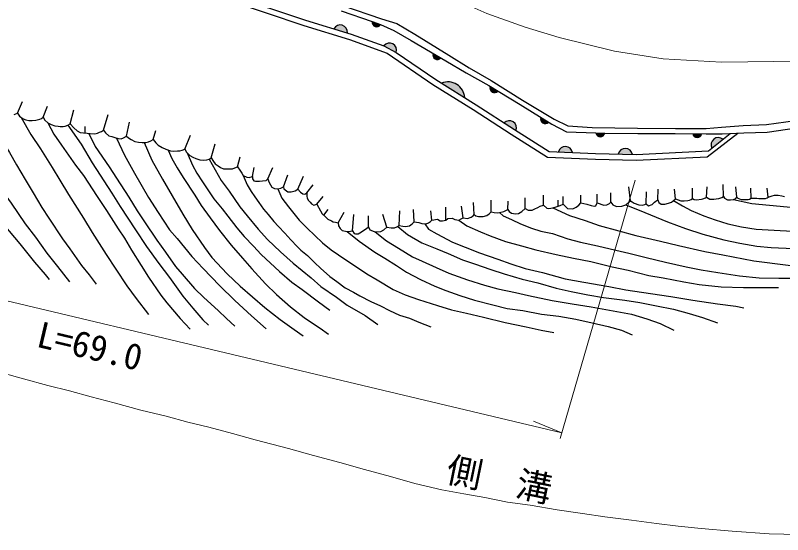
# Model space of a CAD drawing. Units: millimetres at full size, sheet at 1:1000; details may follow other scales. Extents: x 40000 to 680000, y 20000 to 380000.
# Drawn here: x 411508 to 465522, y 239447 to 275988 of the extents above; entities that cross this region are included whole.
import ezdxf
from ezdxf.enums import TextEntityAlignment as Align

# ---------------------------------------------------------------- set-up
doc = ezdxf.new("R2010")
doc.units = ezdxf.units.MM
doc.header["$LTSCALE"] = 1000
doc.linetypes.add('CHAIN', pattern=[18.5, 12, -1.5, 3.5, -1.5])
for name, color, linetype, lineweight in [('M-BGD', 7, 'Continuous', 25), ('M-BMK', 2, 'CHAIN', 13), ('M-STR-HTXT', 7, 'Continuous', 13)]:
    doc.layers.add(name, color=color, linetype=linetype, lineweight=lineweight)
doc.styles.add('ＭＳ ゴシック', font='')
doc.styles.get('ＭＳ ゴシック').set_extended_font_data('MS Gothic')

msp = doc.modelspace()

# ---------------------------------------------------------------- hatches: boundary and pattern name
at = {"layer": 'M-BGD'}
for points in [[(436628, 275557, 0.84072), (437215, 275340)], [(434879, 274759, 0.82183), (433931, 275046)], [(438327, 273386, 0.82183), (437452, 273851)], [(440914, 273315, 0.84072), (441454, 272999)], [(443141, 270203, 0.51219), (441513, 271219)], [(444941, 270982, 0.84072), (445476, 270658)], [(446750, 267883, 0.82183), (445918, 268421)], [(448501, 268805, 0.84072), (449032, 268474)], [(452373, 267710, 0.84072), (452999, 267703)], [(459191, 267658, 0.84072), (459817, 267649)], [(461312, 267269, 0.82183), (460538, 266650)], [(450724, 266333, 0.82183), (449735, 266379)], [(454945, 266207, 0.82183), (453955, 266227)]]:
    msp.add_hatch(color=256, dxfattribs=at).paths.add_polyline_path(points)

# ---------------------------------------------------------------- linework, layer by layer
for p, q in [((434546, 276673), (437278, 275733)), ((437278, 275733), (438370, 275412)), ((438370, 275412), (439638, 274674)), ((439638, 274674), (442015, 273196)), ((442015, 273196), (443452, 272297)), ((443452, 272297), (445005, 271395)), ((445005, 271395), (447204, 270023)), ((411663, 269105), (412015, 269938)), ((413461, 268819), (413769, 269605)), ((447204, 270023), (449435, 268684)), ((415371, 268366), (415627, 269341)), ((417702, 267904), (418049, 269012)), ((419325, 267498), (419545, 268470)), ((449435, 268684), (450394, 268215)), ((464393, 268303), (466423, 268592)), ((416431, 267703), (416424, 268171)), ((450394, 268215), (452112, 268087)), ((452112, 268087), (455300, 268054)), ((455300, 268054), (457972, 268038)), ((457972, 268038), (460127, 268038)), ((460127, 268038), (461227, 268110)), ((461227, 268110), (462751, 268239)), ((462751, 268239), (464393, 268303)), ((421219, 267247), (421397, 267878)), ((423430, 266568), (423844, 267558)), ((425300, 265965), (425573, 266943)), ((427145, 265331), (427341, 266034)), ((428211, 264645), (428324, 265272)), ((429274, 264475), (429644, 265276)), ((430377, 263930), (430691, 264771)), ((431403, 263760), (431790, 264676)), ((432019, 263490), (432463, 264061)), ((454806, 262943), (454694, 263912)), ((456744, 263008), (456756, 263748)), ((457974, 263078), (457899, 263759)), ((459173, 263096), (459170, 263830)), ((460150, 263196), (460197, 263915)), ((461361, 263249), (461332, 264086)), ((462304, 263196), (462222, 263915)), ((463315, 263133), (463293, 263822)), ((464505, 263205), (464432, 263830)), ((432737, 262705), (433173, 263236)), ((447406, 262395), (447406, 263155)), ((448679, 262640), (448679, 263324)), ((450073, 262693), (450073, 263243)), ((451321, 262791), (451321, 263324)), ((452457, 262784), (452457, 263409)), ((453429, 262845), (453429, 263500)), ((455903, 262730), (455943, 263574)), ((443031, 261752), (442914, 262566)), ((443809, 261975), (443756, 262817)), ((445014, 262171), (445009, 262989)), ((446181, 262321), (446200, 262904)), ((449715, 262557), (449715, 262978)), ((433215, 261923), (433526, 262316)), ((434239, 261396), (434644, 262136)), ((437652, 261084), (437388, 261976)), ((438538, 261198), (438581, 262232)), ((439587, 261453), (439525, 262316)), ((440831, 261576), (440752, 262229)), ((441804, 261584), (441801, 262480)), ((435243, 260821), (435334, 261966)), ((436362, 261098), (436365, 261876))]:
    msp.add_line(p, q, dxfattribs=at)
for points in [[(390628, 287301), (390411, 285462), (391452, 285167), (396799, 284876), (400133, 284086), (404775, 283030), (409895, 282017), (414424, 280695), (419502, 279359), (423411, 278150), (426503, 277054), (431822, 275265), (435027, 274296), (437691, 273338), (440895, 271132), (443736, 269361), (446422, 267617), (448967, 266014), (452344, 265858), (455216, 265802), (460214, 266033), (462375, 267695)], [(409990, 282406), (414531, 281081), (419612, 279743), (423537, 278529), (426634, 277432), (431944, 275646), (435152, 274676), (437452, 273851), (438327, 273386), (441115, 271467), (443950, 269698), (446637, 267954), (449091, 266408), (452357, 266258), (455210, 266202), (460292, 266454), (461820, 267674)], [(434453, 276301), (436628, 275557), (437215, 275340), (438159, 274921), (439364, 274220), (441812, 272790), (443235, 271949), (444834, 271047), (447042, 269712), (449278, 268322), (450307, 267801), (452373, 267710), (452999, 267703), (455328, 267679), (457948, 267676), (460131, 267645), (461265, 267654), (462784, 267710), (464440, 267775), (466497, 268067)], [(400577, 273990), (401568, 272497), (402419, 271357), (403209, 270307), (404151, 269036), (404909, 268186), (405870, 267070), (406725, 266083), (407455, 265206), (408571, 263906), (409507, 262811), (410687, 261251), (411830, 259917), (412867, 258623), (413607, 257760), (413895, 257409)], [(405931, 270287), (406638, 269131), (408061, 267154), (409091, 265704), (409601, 264957), (410541, 263703), (411215, 262770), (412203, 261325), (412924, 260370), (413732, 259254), (414464, 258310), (415329, 257234)], [(462069, 263031), (463348, 262754), (465835, 262504), (468442, 262339), (470554, 262388), (472479, 262584), (474062, 262846), (476265, 263115), (478227, 263378), (480332, 263599), (482270, 263874), (484577, 264137), (487190, 264480), (488088, 264718), (489408, 265091), (490468, 265538), (491660, 266094), (493476, 267158), (495006, 268126), (496149, 268871), (497588, 269850)], [(409204, 269360), (409826, 268262), (410432, 267383), (411093, 266327), (411581, 265474), (412190, 264437), (412757, 263509), (413381, 262466), (413861, 261712), (414834, 260252), (415333, 259561), (416161, 258387), (416697, 257721), (417196, 257073)], [(411434, 269007), (411663, 269105), (411796, 268891), (412055, 268703), (412242, 268643), (412452, 268594), (412685, 268594), (412943, 268624), (413221, 268677), (413341, 268741), (413461, 268819), (413582, 268624), (413792, 268433), (414036, 268302), (414279, 268219), (414516, 268189), (414666, 268174), (414883, 268159), (415011, 268189), (415209, 268253), (415371, 268366), (415632, 268080), (415850, 267855), (416063, 267750), (416300, 267713), (416562, 267694), (416784, 267675), (417099, 267660), (417301, 267694), (417440, 267769), (417571, 267825), (417702, 267904), (417847, 267720), (418094, 267517), (418289, 267472), (418522, 267386), (418743, 267318), (418961, 267307), (419130, 267367), (419325, 267498), (419475, 267378), (419662, 267255), (419928, 267120), (420172, 267075), (420442, 267049), (420705, 267049), (420877, 267090), (421057, 267161), (421219, 267247), (421401, 267007), (421551, 266857), (421832, 266696), (422102, 266561), (422429, 266463), (422676, 266441), (422924, 266448), (423092, 266463), (423246, 266505), (423430, 266568), (423550, 266367), (423782, 266130), (423999, 266008), (424222, 265913), (424505, 265814), (424737, 265809), (424978, 265833), (425148, 265871), (425300, 265965), (425448, 265714), (425580, 265548), (425788, 265397), (425949, 265293), (426162, 265199), (426365, 265194), (426611, 265185), (426805, 265189), (426947, 265251), (427145, 265331), (427322, 265094), (427454, 264881), (427554, 264725), (427809, 264593), (427965, 264574), (428211, 264645), (428192, 264475), (428301, 264352), (428409, 264319), (428702, 264309), (428910, 264333), (429166, 264375), (429274, 264475), (429342, 264284), (429460, 264072), (429569, 263902), (429748, 263793), (429985, 263788), (430198, 263821), (430377, 263930), (430410, 263788), (430585, 263642), (430694, 263576), (430921, 263566), (431105, 263609), (431205, 263646), (431403, 263760), (431584, 263546), (431745, 263423), (431891, 263414), (432019, 263490), (432033, 263267), (432052, 263121), (432142, 262956), (432265, 262842), (432354, 262733), (432525, 262639), (432737, 262705), (432984, 262237), (433096, 262027), (433333, 261818), (433510, 261636), (433757, 261518), (433890, 261470), (434052, 261432), (434239, 261396), (434267, 261184), (434364, 260980), (434509, 260846), (434874, 260776), (435094, 260792), (435243, 260821), (435359, 260640), (435457, 260604), (435637, 260625), (435766, 260695), (435943, 260792), (436104, 260910), (436222, 260979), (436362, 261098), (436468, 260889), (436772, 260769), (436908, 260753), (437239, 260769), (437456, 260900), (437652, 261084), (437957, 261046), (438191, 261035), (438359, 261106), (438538, 261198), (438778, 261149), (438984, 261133), (439244, 261177), (439440, 261312), (439587, 261453), (439908, 261410), (440114, 261334), (440435, 261323), (440596, 261393), (440727, 261486), (440831, 261576), (441234, 261644), (441408, 261535), (441587, 261535), (441804, 261584), (441950, 261687), (442249, 261725), (442434, 261617), (442738, 261584), (442901, 261660), (443031, 261752), (443331, 261699), (443586, 261785), (443744, 261888), (443809, 261975), (443918, 261883), (444118, 261834), (444439, 261834), (444705, 261905), (444851, 262019), (445014, 262171), (445211, 262117), (445434, 262095), (445586, 262106), (445906, 262187), (445982, 262236), (446181, 262321), (446259, 262177), (446428, 262079), (446710, 262030), (446927, 262046), (447166, 262182), (447406, 262395), (447607, 262280), (447889, 262280), (448074, 262367), (448291, 262465), (448454, 262552), (448679, 262640), (448923, 262416), (449058, 262405), (449352, 262438), (449580, 262508), (449851, 262606), (450073, 262693), (450367, 262395), (450752, 262367), (450980, 262487), (451181, 262633), (451321, 262791), (451742, 262698), (452035, 262606), (452258, 262557), (452365, 262595), (452454, 262785), (452926, 262628), (453154, 262655), (453338, 262758), (453429, 262845), (453573, 262650), (453828, 262541), (454197, 262557), (454485, 262666), (454702, 262850), (454806, 262943), (454928, 262869), (455063, 262773), (455402, 262656), (455646, 262625), (455821, 262677), (455903, 262730), (456086, 262586), (456343, 262682), (456500, 262834), (456600, 262917), (456744, 263008), (456798, 262813), (456963, 262713), (457233, 262704), (457486, 262765), (457686, 262839), (457817, 262926), (457974, 263078), (458359, 262944), (458585, 262931), (458847, 262970), (458973, 262992), (459086, 263035), (459173, 263096), (459288, 263022), (459457, 263000), (459819, 263053), (459897, 263088), (460080, 263149), (460150, 263196), (460394, 263048), (460668, 263048), (460834, 263079), (461030, 263109), (461230, 263162), (461361, 263249), (461437, 263122), (461646, 263000), (461851, 262996), (462069, 263031), (462230, 263096), (462304, 263196), (462365, 263118), (462596, 263039), (462883, 263026), (463086, 263037), (463198, 263065), (463315, 263133), (463704, 263135), (463856, 263096), (464096, 263092), (464309, 263092), (464423, 263140), (464505, 263205), (464793, 263292), (464941, 263344), (465207, 263340), (465464, 263288), (465643, 263244)], [(411925, 268797), (412594, 267609), (413269, 266585), (414097, 265289), (414629, 264384), (415241, 263391), (416308, 261719), (416927, 260711), (417906, 259167), (418589, 258135), (419345, 256949), (420004, 256059), (420870, 254940)], [(413792, 268433), (414215, 267625), (414763, 266865), (415752, 265440), (416295, 264721), (417279, 263230), (417930, 262264), (418749, 260964), (419199, 260303), (419675, 259454), (420364, 258381), (420891, 257564), (421746, 256300), (422175, 255768), (423117, 254655), (423820, 253911)], [(415209, 268253), (416138, 266914), (416925, 265620), (418302, 263485), (418889, 262528), (419956, 260887), (420752, 259714), (421616, 258518), (422358, 257541), (423289, 256237), (423998, 255388), (424699, 254572), (425097, 254188)], [(416673, 267685), (417137, 266758), (418111, 265334), (418620, 264534), (419492, 263205), (420082, 262237), (420607, 261450), (421468, 260163), (422079, 259325), (422784, 258316), (423249, 257775), (424122, 256778), (424766, 256140), (425778, 255208), (426368, 254651), (426953, 254110)], [(418633, 267352), (419200, 266152), (419904, 264873), (420878, 263173), (421571, 262108), (422367, 260905), (422897, 260283), (423921, 259025), (424722, 258176), (425881, 256984), (426947, 255924), (428134, 254845), (429172, 253926)], [(420574, 267049), (421121, 265794), (421866, 264463), (422550, 263300), (423303, 262003), (423958, 260921), (424822, 259649), (425346, 258960), (426423, 257799), (427334, 256937), (429068, 255437), (430151, 254589), (431144, 253886), (431758, 253437)], [(422265, 266512), (422520, 265919), (422889, 265259), (423326, 264587), (424138, 263343), (424586, 262615), (425213, 261743), (425868, 260847), (426709, 259820), (427493, 258913), (428153, 258158), (429117, 257098), (429901, 256354), (430882, 255473), (431850, 254728), (432507, 254291), (432971, 253972), (433553, 253552)], [(423601, 266315), (423981, 265442), (424283, 264881), (424671, 264274), (425067, 263699), (425492, 263068), (426058, 262366), (426475, 261846), (427095, 261048), (427611, 260434), (428267, 259756), (428824, 259170), (430092, 257968), (430980, 257220), (431707, 256700), (432860, 255833), (433648, 255251)], [(425148, 265871), (426006, 264378), (426557, 263618), (427303, 262523), (427833, 261891), (428600, 260942), (429263, 260219), (430181, 259356), (431068, 258543), (432322, 257517), (433011, 256897), (434106, 256159), (434868, 255587), (436123, 254875), (437027, 254234)], [(427554, 264725), (427825, 264074), (428109, 263589), (428360, 263219), (428647, 262814), (428986, 262355), (429315, 261968), (429703, 261482), (430033, 261141), (430479, 260661), (430906, 260197), (431340, 259733), (431599, 259462), (432063, 259101), (432597, 258576), (432994, 258204), (433647, 257611), (434132, 257267), (434722, 256821), (435302, 256503), (435769, 256247), (436535, 255853), (437216, 255542), (437835, 255225), (438556, 254897), (439246, 254669), (439921, 254397), (440757, 254070)], [(429985, 263788), (430262, 263113), (430733, 262514), (431497, 261585), (432051, 261003), (433137, 259988), (433750, 259489), (434774, 258791), (435601, 258248), (436262, 257808), (436979, 257378), (438104, 256701), (438958, 256327), (439888, 255996), (441218, 255571), (442221, 255268), (443277, 255039), (444473, 254741), (446000, 254378), (447461, 254071), (448519, 253843), (449413, 253662)], [(454485, 262666), (455829, 262117), (457427, 261460), (458679, 260996), (459898, 260587), (461393, 260195), (462513, 259962), (463702, 259746), (464716, 259663), (466291, 259592), (467910, 259682), (468842, 259735), (470147, 259871), (472004, 260048), (473483, 260107), (473842, 260100), (474250, 260039), (474952, 260015)], [(457843, 262951), (458480, 262596), (459081, 262268), (459963, 261879), (460783, 261592), (461670, 261328), (462629, 261118), (463665, 260949), (464918, 260865), (466214, 260796)], [(445586, 262106), (445856, 261875), (446435, 261612), (447060, 261328), (447840, 261016), (448495, 260801), (449316, 260631), (450399, 260272), (451289, 260037), (452488, 259768), (453773, 259461), (454698, 259262), (455920, 258941), (457266, 258628), (458730, 258289), (459775, 258079), (460955, 257902), (462486, 257670), (463870, 257511), (465247, 257491), (466430, 257485)], [(449352, 262438), (450513, 261904), (451611, 261555), (452616, 261209), (453986, 260832), (455198, 260507), (456914, 260093), (458189, 259785), (460036, 259379), (461303, 259143), (463500, 258720), (465909, 258416), (468086, 258394), (469027, 258369)], [(442738, 261584), (443294, 261175), (444250, 260749), (444940, 260474), (446020, 260080), (447143, 259763), (448154, 259488), (449584, 259163), (450802, 258895), (452014, 258658), (453510, 258295), (454639, 258065), (456094, 257681), (457118, 257521), (458555, 257246), (459635, 257051), (461191, 256886), (462756, 256830), (465218, 256830)], [(438425, 261140), (439115, 260572), (440128, 259987), (441167, 259551), (441971, 259219), (442988, 258787), (443836, 258498), (444982, 258095), (445925, 257796), (447180, 257415), (448295, 257155), (449577, 256786), (450637, 256552), (451812, 256317), (452908, 256142), (454401, 255952), (455476, 255773), (456651, 255556), (457839, 255312), (458937, 255008), (459891, 254723), (460928, 254360)], [(440334, 261327), (440589, 260941), (441185, 260614), (442287, 260037), (443176, 259673), (444181, 259284), (445466, 258826), (446379, 258511), (447403, 258182), (448613, 257891), (450211, 257457), (451524, 257214), (453286, 256919), (454485, 256679), (456213, 256415), (457651, 256206), (459200, 255956), (460946, 255690), (462217, 255535), (462778, 255417)], [(434874, 260776), (435708, 260103), (436806, 259334), (437510, 258912), (438341, 258381), (439054, 257923), (440027, 257396), (441044, 256934), (441822, 256618), (442789, 256285), (443831, 255952), (445114, 255613), (446125, 255368), (447224, 255212), (448542, 254967), (449769, 254818), (450958, 254618), (452112, 254350), (453235, 254089), (454181, 253837), (454929, 253505)], [(436840, 260761), (437624, 260121), (438479, 259606), (439456, 258990), (440138, 258691), (441124, 258239), (442016, 257840), (443343, 257386), (444526, 257006), (445475, 256755), (446716, 256475), (447627, 256272), (449300, 255920), (450714, 255685), (452044, 255473), (453591, 255198), (454891, 254954), (455969, 254629), (456909, 254304), (457859, 253846)]]:
    msp.add_lwpolyline(points, dxfattribs=at)
for centre, radius, start, end in [((436941, 275499), 318, 169.564, 329.7817), ((434377, 274808), 505, 354.3418, 152), ((437843, 273532), 505, 343.1543, 140.8125), ((441211, 273204), 318, 159.6037, 319.8214), ((441961, 270125), 1182, 3.8025, 112.2876), ((445237, 270867), 318, 158.7411, 318.9588), ((446281, 268070), 505, 338.2788, 135.9369), ((448795, 268686), 318, 158.0169, 318.2346), ((452687, 267761), 318, 189.303, 349.5208), ((459505, 267709), 318, 189.0667, 349.2845), ((460986, 266883), 505, 49.7838, 207.442), ((450225, 266258), 505, 8.5274, 166.1856), ((454448, 266119), 505, 10.0583, 167.7165)]:
    msp.add_arc(centre, radius, start, end, dxfattribs=at)
at = {"layer": 'M-BMK'}
msp.add_lwpolyline([(410201, 287424), (421843, 284070), (433366, 280415), (440788, 277897), (442366, 277170), (444703, 276129), (447405, 275162), (449795, 274426), (453674, 273471), (457107, 272938), (461206, 272704), (467138, 272775), (470008, 273184), (476095, 274349), (479992, 275559), (483076, 276858), (486934, 278887), (490993, 281428), (506458, 291155)], dxfattribs=at)
at = {"layer": 'M-STR-HTXT'}
msp.add_line((455133, 264400), (449855, 246204), dxfattribs=at)
for points in [[(386614, 261676), (449970, 246600), (447994, 247430)], [(466626, 239447), (464572, 239512), (461975, 239701), (459790, 239881), (458159, 240036), (456637, 240224), (454891, 240470), (453009, 240699), (451430, 240928), (449650, 241199), (447744, 241510), (446156, 241739), (444558, 242051), (443069, 242312), (441528, 242591), (439619, 243041), (437917, 243548), (436090, 244040), (434347, 244523), (432497, 245005), (430726, 245506), (428386, 246127), (426790, 246561), (425126, 247004), (423653, 247364), (422131, 247781), (420334, 248217), (418469, 248724), (416847, 249142), (415309, 249567), (413793, 249945), (412074, 250419), (410659, 250811)]]:
    msp.add_lwpolyline(points, dxfattribs=at)

# ---------------------------------------------------------------- texts
at = {"layer": 'M-STR-HTXT', "style": 'ＭＳ ゴシック'}
for s, rotation, p in [('L=69.0', 346.711, (416762, 252720)), ('側\u3000溝', 348.381, (445588, 243336))]:
    msp.add_text(s, height=1833, rotation=rotation, dxfattribs=at).set_placement(p, align=Align.MIDDLE_CENTER)

doc.saveas('drawing.dxf')
